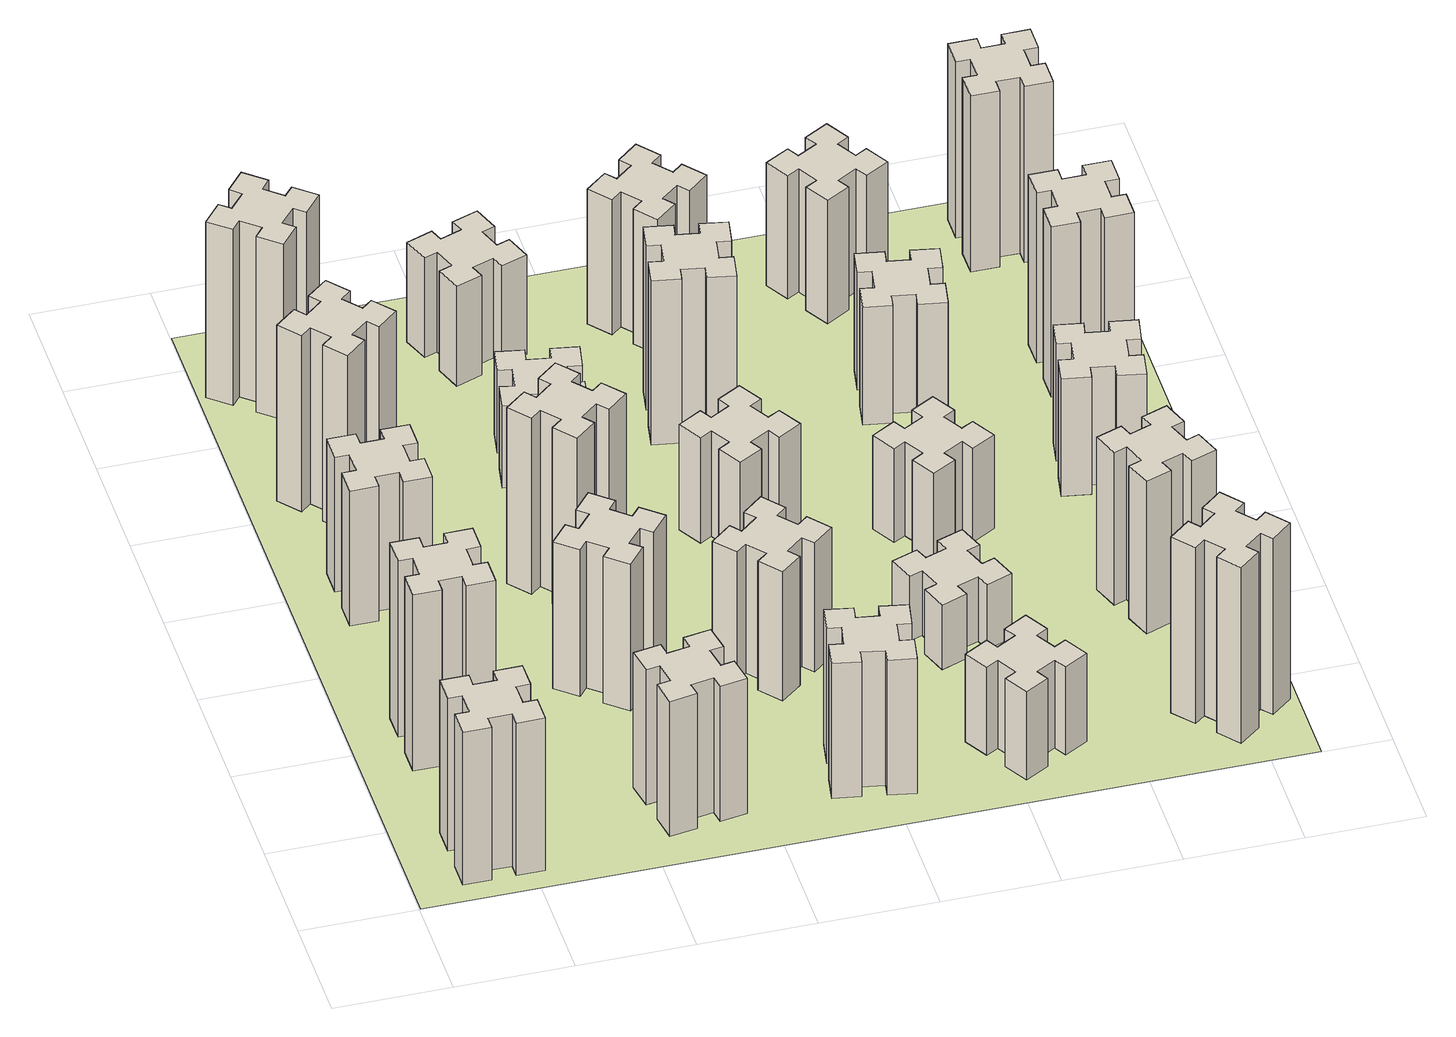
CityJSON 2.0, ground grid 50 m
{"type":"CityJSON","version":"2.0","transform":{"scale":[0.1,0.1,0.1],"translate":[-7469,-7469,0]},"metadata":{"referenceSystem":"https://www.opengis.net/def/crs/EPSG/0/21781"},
"CityObjects":{
"building1":{"type":"Building","attributes":{"class":"1000","function":"1000","usage":"1000","yearOfConstruction":2016,"roofType":"1000","measuredHeight":78,"storeysAboveGround":30,"storeysBelowGround":0},"geometry":[{"type":"Solid","lod":"1","boundaries":[[[[0,1,2,3,4,5,6,7,8,9,10,11,12,13,14,15,16,17,18,19]],[[17,16,20,21]],[[16,15,22,20]],[[15,14,23,22]],[[14,13,24,23]],[[13,12,25,24]],[[12,11,26,25]],[[11,10,27,26]],[[10,9,28,27]],[[9,8,29,28]],[[8,7,30,29]],[[7,6,31,30]],[[6,5,32,31]],[[5,4,33,32]],[[4,3,34,33]],[[3,2,35,34]],[[2,1,36,35]],[[1,0,37,36]],[[0,19,38,37]],[[19,18,39,38]],[[18,17,21,39]],[[24,25,26,27,28,29,30,31,32,33,34,35,36,37,38,39,21,20,22,23]]]]}]},
"building2":{"type":"Building","attributes":{"class":"1000","function":"1000","usage":"1000","yearOfConstruction":2016,"roofType":"1000","measuredHeight":90,"storeysAboveGround":30,"storeysBelowGround":0},"geometry":[{"type":"Solid","lod":"1","boundaries":[[[[40,41,42,43,44,45,46,47,48,49,50,51,52,53,54,55,56,57,58,59]],[[57,56,60,61]],[[56,55,62,60]],[[55,54,63,62]],[[54,53,64,63]],[[53,52,65,64]],[[52,51,66,65]],[[51,50,67,66]],[[50,49,68,67]],[[49,48,69,68]],[[48,47,70,69]],[[47,46,71,70]],[[46,45,72,71]],[[45,44,73,72]],[[44,43,74,73]],[[43,42,75,74]],[[42,41,76,75]],[[41,40,77,76]],[[40,59,78,77]],[[59,58,79,78]],[[58,57,61,79]],[[64,65,66,67,68,69,70,71,72,73,74,75,76,77,78,79,61,60,62,63]]]]}]},
"building3":{"type":"Building","attributes":{"class":"1000","function":"1000","usage":"1000","yearOfConstruction":2016,"roofType":"1000","measuredHeight":69,"storeysAboveGround":30,"storeysBelowGround":0},"geometry":[{"type":"Solid","lod":"1","boundaries":[[[[80,81,82,83,84,85,86,87,88,89,90,91,92,93,94,95,96,97,98,99]],[[97,96,100,101]],[[96,95,102,100]],[[95,94,103,102]],[[94,93,104,103]],[[93,92,105,104]],[[92,91,106,105]],[[91,90,107,106]],[[90,89,108,107]],[[89,88,109,108]],[[88,87,110,109]],[[87,86,111,110]],[[86,85,112,111]],[[85,84,113,112]],[[84,83,114,113]],[[83,82,115,114]],[[82,81,116,115]],[[81,80,117,116]],[[80,99,118,117]],[[99,98,119,118]],[[98,97,101,119]],[[104,105,106,107,108,109,110,111,112,113,114,115,116,117,118,119,101,100,102,103]]]]}]},
"building4":{"type":"Building","attributes":{"class":"1000","function":"1000","usage":"1000","yearOfConstruction":2016,"roofType":"1000","measuredHeight":90,"storeysAboveGround":30,"storeysBelowGround":0},"geometry":[{"type":"Solid","lod":"1","boundaries":[[[[120,121,122,123,124,125,126,127,128,129,130,131,132,133,134,135,136,137,138,139]],[[137,136,140,141]],[[136,135,142,140]],[[135,134,143,142]],[[134,133,144,143]],[[133,132,145,144]],[[132,131,146,145]],[[131,130,147,146]],[[130,129,148,147]],[[129,128,149,148]],[[128,127,150,149]],[[127,126,151,150]],[[126,125,152,151]],[[125,124,153,152]],[[124,123,154,153]],[[123,122,155,154]],[[122,121,156,155]],[[121,120,157,156]],[[120,139,158,157]],[[139,138,159,158]],[[138,137,141,159]],[[144,145,146,147,148,149,150,151,152,153,154,155,156,157,158,159,141,140,142,143]]]]}]},
"building5":{"type":"Building","attributes":{"class":"1000","function":"1000","usage":"1000","yearOfConstruction":2016,"roofType":"1000","measuredHeight":90,"storeysAboveGround":30,"storeysBelowGround":0},"geometry":[{"type":"Solid","lod":"1","boundaries":[[[[160,161,162,163,164,165,166,167,168,169,170,171,172,173,174,175,176,177,178,179]],[[177,176,180,181]],[[176,175,182,180]],[[175,174,183,182]],[[174,173,184,183]],[[173,172,185,184]],[[172,171,186,185]],[[171,170,187,186]],[[170,169,188,187]],[[169,168,189,188]],[[168,167,190,189]],[[167,166,191,190]],[[166,165,192,191]],[[165,164,193,192]],[[164,163,194,193]],[[163,162,195,194]],[[162,161,196,195]],[[161,160,197,196]],[[160,179,198,197]],[[179,178,199,198]],[[178,177,181,199]],[[184,185,186,187,188,189,190,191,192,193,194,195,196,197,198,199,181,180,182,183]]]]}]},
"building6":{"type":"Building","attributes":{"class":"1000","function":"1000","usage":"1000","yearOfConstruction":2016,"roofType":"1000","measuredHeight":69,"storeysAboveGround":30,"storeysBelowGround":0},"geometry":[{"type":"Solid","lod":"1","boundaries":[[[[200,201,202,203,204,205,206,207,208,209,210,211,212,213,214,215,216,217,218,219]],[[217,216,220,221]],[[216,215,222,220]],[[215,214,223,222]],[[214,213,224,223]],[[213,212,225,224]],[[212,211,226,225]],[[211,210,227,226]],[[210,209,228,227]],[[209,208,229,228]],[[208,207,230,229]],[[207,206,231,230]],[[206,205,232,231]],[[205,204,233,232]],[[204,203,234,233]],[[203,202,235,234]],[[202,201,236,235]],[[201,200,237,236]],[[200,219,238,237]],[[219,218,239,238]],[[218,217,221,239]],[[224,225,226,227,228,229,230,231,232,233,234,235,236,237,238,239,221,220,222,223]]]]}]},
"building7":{"type":"Building","attributes":{"class":"1000","function":"1000","usage":"1000","yearOfConstruction":2016,"roofType":"1000","measuredHeight":75,"storeysAboveGround":30,"storeysBelowGround":0},"geometry":[{"type":"Solid","lod":"1","boundaries":[[[[240,241,242,243,244,245,246,247,248,249,250,251,252,253,254,255,256,257,258,259]],[[257,256,260,261]],[[256,255,262,260]],[[255,254,263,262]],[[254,253,264,263]],[[253,252,265,264]],[[252,251,266,265]],[[251,250,267,266]],[[250,249,268,267]],[[249,248,269,268]],[[248,247,270,269]],[[247,246,271,270]],[[246,245,272,271]],[[245,244,273,272]],[[244,243,274,273]],[[243,242,275,274]],[[242,241,276,275]],[[241,240,277,276]],[[240,259,278,277]],[[259,258,279,278]],[[258,257,261,279]],[[264,265,266,267,268,269,270,271,272,273,274,275,276,277,278,279,261,260,262,263]]]]}]},
"building8":{"type":"Building","attributes":{"class":"1000","function":"1000","usage":"1000","yearOfConstruction":2016,"roofType":"1000","measuredHeight":90,"storeysAboveGround":30,"storeysBelowGround":0},"geometry":[{"type":"Solid","lod":"1","boundaries":[[[[280,281,282,283,284,285,286,287,288,289,290,291,292,293,294,295,296,297,298,299]],[[297,296,300,301]],[[296,295,302,300]],[[295,294,303,302]],[[294,293,304,303]],[[293,292,305,304]],[[292,291,306,305]],[[291,290,307,306]],[[290,289,308,307]],[[289,288,309,308]],[[288,287,310,309]],[[287,286,311,310]],[[286,285,312,311]],[[285,284,313,312]],[[284,283,314,313]],[[283,282,315,314]],[[282,281,316,315]],[[281,280,317,316]],[[280,299,318,317]],[[299,298,319,318]],[[298,297,301,319]],[[304,305,306,307,308,309,310,311,312,313,314,315,316,317,318,319,301,300,302,303]]]]}]},
"building9":{"type":"Building","attributes":{"class":"1000","function":"1000","usage":"1000","yearOfConstruction":2016,"roofType":"1000","measuredHeight":42,"storeysAboveGround":30,"storeysBelowGround":0},"geometry":[{"type":"Solid","lod":"1","boundaries":[[[[320,321,322,323,324,325,326,327,328,329,330,331,332,333,334,335,336,337,338,339]],[[337,336,340,341]],[[336,335,342,340]],[[335,334,343,342]],[[334,333,344,343]],[[333,332,345,344]],[[332,331,346,345]],[[331,330,347,346]],[[330,329,348,347]],[[329,328,349,348]],[[328,327,350,349]],[[327,326,351,350]],[[326,325,352,351]],[[325,324,353,352]],[[324,323,354,353]],[[323,322,355,354]],[[322,321,356,355]],[[321,320,357,356]],[[320,339,358,357]],[[339,338,359,358]],[[338,337,341,359]],[[344,345,346,347,348,349,350,351,352,353,354,355,356,357,358,359,341,340,342,343]]]]}]},
"building10":{"type":"Building","attributes":{"class":"1000","function":"1000","usage":"1000","yearOfConstruction":2016,"roofType":"1000","measuredHeight":69,"storeysAboveGround":30,"storeysBelowGround":0},"geometry":[{"type":"Solid","lod":"1","boundaries":[[[[360,361,362,363,364,365,366,367,368,369,370,371,372,373,374,375,376,377,378,379]],[[377,376,380,381]],[[376,375,382,380]],[[375,374,383,382]],[[374,373,384,383]],[[373,372,385,384]],[[372,371,386,385]],[[371,370,387,386]],[[370,369,388,387]],[[369,368,389,388]],[[368,367,390,389]],[[367,366,391,390]],[[366,365,392,391]],[[365,364,393,392]],[[364,363,394,393]],[[363,362,395,394]],[[362,361,396,395]],[[361,360,397,396]],[[360,379,398,397]],[[379,378,399,398]],[[378,377,381,399]],[[384,385,386,387,388,389,390,391,392,393,394,395,396,397,398,399,381,380,382,383]]]]}]},
"building11":{"type":"Building","attributes":{"class":"1000","function":"1000","usage":"1000","yearOfConstruction":2016,"roofType":"1000","measuredHeight":66,"storeysAboveGround":30,"storeysBelowGround":0},"geometry":[{"type":"Solid","lod":"1","boundaries":[[[[400,401,402,403,404,405,406,407,408,409,410,411,412,413,414,415,416,417,418,419]],[[417,416,420,421]],[[416,415,422,420]],[[415,414,423,422]],[[414,413,424,423]],[[413,412,425,424]],[[412,411,426,425]],[[411,410,427,426]],[[410,409,428,427]],[[409,408,429,428]],[[408,407,430,429]],[[407,406,431,430]],[[406,405,432,431]],[[405,404,433,432]],[[404,403,434,433]],[[403,402,435,434]],[[402,401,436,435]],[[401,400,437,436]],[[400,419,438,437]],[[419,418,439,438]],[[418,417,421,439]],[[424,425,426,427,428,429,430,431,432,433,434,435,436,437,438,439,421,420,422,423]]]]}]},
"building12":{"type":"Building","attributes":{"class":"1000","function":"1000","usage":"1000","yearOfConstruction":2016,"roofType":"1000","measuredHeight":51,"storeysAboveGround":30,"storeysBelowGround":0},"geometry":[{"type":"Solid","lod":"1","boundaries":[[[[440,441,442,443,444,445,446,447,448,449,450,451,452,453,454,455,456,457,458,459]],[[457,456,460,461]],[[456,455,462,460]],[[455,454,463,462]],[[454,453,464,463]],[[453,452,465,464]],[[452,451,466,465]],[[451,450,467,466]],[[450,449,468,467]],[[449,448,469,468]],[[448,447,470,469]],[[447,446,471,470]],[[446,445,472,471]],[[445,444,473,472]],[[444,443,474,473]],[[443,442,475,474]],[[442,441,476,475]],[[441,440,477,476]],[[440,459,478,477]],[[459,458,479,478]],[[458,457,461,479]],[[464,465,466,467,468,469,470,471,472,473,474,475,476,477,478,479,461,460,462,463]]]]}]},
"building13":{"type":"Building","attributes":{"class":"1000","function":"1000","usage":"1000","yearOfConstruction":2016,"roofType":"1000","measuredHeight":54,"storeysAboveGround":30,"storeysBelowGround":0},"geometry":[{"type":"Solid","lod":"1","boundaries":[[[[480,481,482,483,484,485,486,487,488,489,490,491,492,493,494,495,496,497,498,499]],[[497,496,500,501]],[[496,495,502,500]],[[495,494,503,502]],[[494,493,504,503]],[[493,492,505,504]],[[492,491,506,505]],[[491,490,507,506]],[[490,489,508,507]],[[489,488,509,508]],[[488,487,510,509]],[[487,486,511,510]],[[486,485,512,511]],[[485,484,513,512]],[[484,483,514,513]],[[483,482,515,514]],[[482,481,516,515]],[[481,480,517,516]],[[480,499,518,517]],[[499,498,519,518]],[[498,497,501,519]],[[504,505,506,507,508,509,510,511,512,513,514,515,516,517,518,519,501,500,502,503]]]]}]},
"building14":{"type":"Building","attributes":{"class":"1000","function":"1000","usage":"1000","yearOfConstruction":2016,"roofType":"1000","measuredHeight":84,"storeysAboveGround":30,"storeysBelowGround":0},"geometry":[{"type":"Solid","lod":"1","boundaries":[[[[520,521,522,523,524,525,526,527,528,529,530,531,532,533,534,535,536,537,538,539]],[[537,536,540,541]],[[536,535,542,540]],[[535,534,543,542]],[[534,533,544,543]],[[533,532,545,544]],[[532,531,546,545]],[[531,530,547,546]],[[530,529,548,547]],[[529,528,549,548]],[[528,527,550,549]],[[527,526,551,550]],[[526,525,552,551]],[[525,524,553,552]],[[524,523,554,553]],[[523,522,555,554]],[[522,521,556,555]],[[521,520,557,556]],[[520,539,558,557]],[[539,538,559,558]],[[538,537,541,559]],[[544,545,546,547,548,549,550,551,552,553,554,555,556,557,558,559,541,540,542,543]]]]}]},
"building15":{"type":"Building","attributes":{"class":"1000","function":"1000","usage":"1000","yearOfConstruction":2016,"roofType":"1000","measuredHeight":45,"storeysAboveGround":30,"storeysBelowGround":0},"geometry":[{"type":"Solid","lod":"1","boundaries":[[[[560,561,562,563,564,565,566,567,568,569,570,571,572,573,574,575,576,577,578,579]],[[577,576,580,581]],[[576,575,582,580]],[[575,574,583,582]],[[574,573,584,583]],[[573,572,585,584]],[[572,571,586,585]],[[571,570,587,586]],[[570,569,588,587]],[[569,568,589,588]],[[568,567,590,589]],[[567,566,591,590]],[[566,565,592,591]],[[565,564,593,592]],[[564,563,594,593]],[[563,562,595,594]],[[562,561,596,595]],[[561,560,597,596]],[[560,579,598,597]],[[579,578,599,598]],[[578,577,581,599]],[[584,585,586,587,588,589,590,591,592,593,594,595,596,597,598,599,581,580,582,583]]]]}]},
"building16":{"type":"Building","attributes":{"class":"1000","function":"1000","usage":"1000","yearOfConstruction":2016,"roofType":"1000","measuredHeight":33,"storeysAboveGround":30,"storeysBelowGround":0},"geometry":[{"type":"Solid","lod":"1","boundaries":[[[[600,601,602,603,604,605,606,607,608,609,610,611,612,613,614,615,616,617,618,619]],[[617,616,620,621]],[[616,615,622,620]],[[615,614,623,622]],[[614,613,624,623]],[[613,612,625,624]],[[612,611,626,625]],[[611,610,627,626]],[[610,609,628,627]],[[609,608,629,628]],[[608,607,630,629]],[[607,606,631,630]],[[606,605,632,631]],[[605,604,633,632]],[[604,603,634,633]],[[603,602,635,634]],[[602,601,636,635]],[[601,600,637,636]],[[600,619,638,637]],[[619,618,639,638]],[[618,617,621,639]],[[624,625,626,627,628,629,630,631,632,633,634,635,636,637,638,639,621,620,622,623]]]]}]},
"building17":{"type":"Building","attributes":{"class":"1000","function":"1000","usage":"1000","yearOfConstruction":2016,"roofType":"1000","measuredHeight":69,"storeysAboveGround":30,"storeysBelowGround":0},"geometry":[{"type":"Solid","lod":"1","boundaries":[[[[640,641,642,643,644,645,646,647,648,649,650,651,652,653,654,655,656,657,658,659]],[[657,656,660,661]],[[656,655,662,660]],[[655,654,663,662]],[[654,653,664,663]],[[653,652,665,664]],[[652,651,666,665]],[[651,650,667,666]],[[650,649,668,667]],[[649,648,669,668]],[[648,647,670,669]],[[647,646,671,670]],[[646,645,672,671]],[[645,644,673,672]],[[644,643,674,673]],[[643,642,675,674]],[[642,641,676,675]],[[641,640,677,676]],[[640,659,678,677]],[[659,658,679,678]],[[658,657,661,679]],[[664,665,666,667,668,669,670,671,672,673,674,675,676,677,678,679,661,660,662,663]]]]}]},
"building18":{"type":"Building","attributes":{"class":"1000","function":"1000","usage":"1000","yearOfConstruction":2016,"roofType":"1000","measuredHeight":48,"storeysAboveGround":30,"storeysBelowGround":0},"geometry":[{"type":"Solid","lod":"1","boundaries":[[[[680,681,682,683,684,685,686,687,688,689,690,691,692,693,694,695,696,697,698,699]],[[697,696,700,701]],[[696,695,702,700]],[[695,694,703,702]],[[694,693,704,703]],[[693,692,705,704]],[[692,691,706,705]],[[691,690,707,706]],[[690,689,708,707]],[[689,688,709,708]],[[688,687,710,709]],[[687,686,711,710]],[[686,685,712,711]],[[685,684,713,712]],[[684,683,714,713]],[[683,682,715,714]],[[682,681,716,715]],[[681,680,717,716]],[[680,699,718,717]],[[699,698,719,718]],[[698,697,701,719]],[[704,705,706,707,708,709,710,711,712,713,714,715,716,717,718,719,701,700,702,703]]]]}]},
"building19":{"type":"Building","attributes":{"class":"1000","function":"1000","usage":"1000","yearOfConstruction":2016,"roofType":"1000","measuredHeight":60,"storeysAboveGround":30,"storeysBelowGround":0},"geometry":[{"type":"Solid","lod":"1","boundaries":[[[[720,721,722,723,724,725,726,727,728,729,730,731,732,733,734,735,736,737,738,739]],[[737,736,740,741]],[[736,735,742,740]],[[735,734,743,742]],[[734,733,744,743]],[[733,732,745,744]],[[732,731,746,745]],[[731,730,747,746]],[[730,729,748,747]],[[729,728,749,748]],[[728,727,750,749]],[[727,726,751,750]],[[726,725,752,751]],[[725,724,753,752]],[[724,723,754,753]],[[723,722,755,754]],[[722,721,756,755]],[[721,720,757,756]],[[720,739,758,757]],[[739,738,759,758]],[[738,737,741,759]],[[744,745,746,747,748,749,750,751,752,753,754,755,756,757,758,759,741,740,742,743]]]]}]},
"building20":{"type":"Building","attributes":{"class":"1000","function":"1000","usage":"1000","yearOfConstruction":2016,"roofType":"1000","measuredHeight":90,"storeysAboveGround":30,"storeysBelowGround":0},"geometry":[{"type":"Solid","lod":"1","boundaries":[[[[760,761,762,763,764,765,766,767,768,769,770,771,772,773,774,775,776,777,778,779]],[[777,776,780,781]],[[776,775,782,780]],[[775,774,783,782]],[[774,773,784,783]],[[773,772,785,784]],[[772,771,786,785]],[[771,770,787,786]],[[770,769,788,787]],[[769,768,789,788]],[[768,767,790,789]],[[767,766,791,790]],[[766,765,792,791]],[[765,764,793,792]],[[764,763,794,793]],[[763,762,795,794]],[[762,761,796,795]],[[761,760,797,796]],[[760,779,798,797]],[[779,778,799,798]],[[778,777,781,799]],[[784,785,786,787,788,789,790,791,792,793,794,795,796,797,798,799,781,780,782,783]]]]}]},
"building21":{"type":"Building","attributes":{"class":"1000","function":"1000","usage":"1000","yearOfConstruction":2016,"roofType":"1000","measuredHeight":63,"storeysAboveGround":30,"storeysBelowGround":0},"geometry":[{"type":"Solid","lod":"1","boundaries":[[[[800,801,802,803,804,805,806,807,808,809,810,811,812,813,814,815,816,817,818,819]],[[817,816,820,821]],[[816,815,822,820]],[[815,814,823,822]],[[814,813,824,823]],[[813,812,825,824]],[[812,811,826,825]],[[811,810,827,826]],[[810,809,828,827]],[[809,808,829,828]],[[808,807,830,829]],[[807,806,831,830]],[[806,805,832,831]],[[805,804,833,832]],[[804,803,834,833]],[[803,802,835,834]],[[802,801,836,835]],[[801,800,837,836]],[[800,819,838,837]],[[819,818,839,838]],[[818,817,821,839]],[[824,825,826,827,828,829,830,831,832,833,834,835,836,837,838,839,821,820,822,823]]]]}]},
"building22":{"type":"Building","attributes":{"class":"1000","function":"1000","usage":"1000","yearOfConstruction":2016,"roofType":"1000","measuredHeight":78,"storeysAboveGround":30,"storeysBelowGround":0},"geometry":[{"type":"Solid","lod":"1","boundaries":[[[[840,841,842,843,844,845,846,847,848,849,850,851,852,853,854,855,856,857,858,859]],[[857,856,860,861]],[[856,855,862,860]],[[855,854,863,862]],[[854,853,864,863]],[[853,852,865,864]],[[852,851,866,865]],[[851,850,867,866]],[[850,849,868,867]],[[849,848,869,868]],[[848,847,870,869]],[[847,846,871,870]],[[846,845,872,871]],[[845,844,873,872]],[[844,843,874,873]],[[843,842,875,874]],[[842,841,876,875]],[[841,840,877,876]],[[840,859,878,877]],[[859,858,879,878]],[[858,857,861,879]],[[864,865,866,867,868,869,870,871,872,873,874,875,876,877,878,879,861,860,862,863]]]]}]},
"building23":{"type":"Building","attributes":{"class":"1000","function":"1000","usage":"1000","yearOfConstruction":2016,"roofType":"1000","measuredHeight":60,"storeysAboveGround":30,"storeysBelowGround":0},"geometry":[{"type":"Solid","lod":"1","boundaries":[[[[880,881,882,883,884,885,886,887,888,889,890,891,892,893,894,895,896,897,898,899]],[[897,896,900,901]],[[896,895,902,900]],[[895,894,903,902]],[[894,893,904,903]],[[893,892,905,904]],[[892,891,906,905]],[[891,890,907,906]],[[890,889,908,907]],[[889,888,909,908]],[[888,887,910,909]],[[887,886,911,910]],[[886,885,912,911]],[[885,884,913,912]],[[884,883,914,913]],[[883,882,915,914]],[[882,881,916,915]],[[881,880,917,916]],[[880,899,918,917]],[[899,898,919,918]],[[898,897,901,919]],[[904,905,906,907,908,909,910,911,912,913,914,915,916,917,918,919,901,900,902,903]]]]}]},
"building24":{"type":"Building","attributes":{"class":"1000","function":"1000","usage":"1000","yearOfConstruction":2016,"roofType":"1000","measuredHeight":87,"storeysAboveGround":30,"storeysBelowGround":0},"geometry":[{"type":"Solid","lod":"1","boundaries":[[[[920,921,922,923,924,925,926,927,928,929,930,931,932,933,934,935,936,937,938,939]],[[937,936,940,941]],[[936,935,942,940]],[[935,934,943,942]],[[934,933,944,943]],[[933,932,945,944]],[[932,931,946,945]],[[931,930,947,946]],[[930,929,948,947]],[[929,928,949,948]],[[928,927,950,949]],[[927,926,951,950]],[[926,925,952,951]],[[925,924,953,952]],[[924,923,954,953]],[[923,922,955,954]],[[922,921,956,955]],[[921,920,957,956]],[[920,939,958,957]],[[939,938,959,958]],[[938,937,941,959]],[[944,945,946,947,948,949,950,951,952,953,954,955,956,957,958,959,941,940,942,943]]]]}]},
"building25":{"type":"Building","attributes":{"class":"1000","function":"1000","usage":"1000","yearOfConstruction":2016,"roofType":"1000","measuredHeight":90,"storeysAboveGround":30,"storeysBelowGround":0},"geometry":[{"type":"Solid","lod":"1","boundaries":[[[[960,961,962,963,964,965,966,967,968,969,970,971,972,973,974,975,976,977,978,979]],[[977,976,980,981]],[[976,975,982,980]],[[975,974,983,982]],[[974,973,984,983]],[[973,972,985,984]],[[972,971,986,985]],[[971,970,987,986]],[[970,969,988,987]],[[969,968,989,988]],[[968,967,990,989]],[[967,966,991,990]],[[966,965,992,991]],[[965,964,993,992]],[[964,963,994,993]],[[963,962,995,994]],[[962,961,996,995]],[[961,960,997,996]],[[960,979,998,997]],[[979,978,999,998]],[[978,977,981,999]],[[984,985,986,987,988,989,990,991,992,993,994,995,996,997,998,999,981,980,982,983]]]]}]},
"landuse1":{"type":"LandUse","attributes":{"name":"plot1","function":"1010"},"geometry":[{"type":"MultiSurface","lod":"1","boundaries":[[[1000,1001,1002,1003]]]}]}
},
"vertices":[
[485,225,0],[485,325,0],[545,325,0],[545,445,0],[425,445,0],[425,385,0],[325,385,0],[325,445,0],[205,445,0],[205,325,0],[265,325,0],[265,225,0],[205,225,0],[205,105,0],[325,105,0],[325,165,0],[425,165,0],[425,105,0],[545,105,0],[545,225,0],[425,165,780],[425,105,780],[325,165,780],[325,105,780],[205,105,780],[205,225,780],[265,225,780],[265,325,780],[205,325,780],[205,445,780],[325,445,780],[325,385,780],[425,385,780],[425,445,780],[545,445,780],[545,325,780],[485,325,780],[485,225,780],[545,225,780],[545,105,780],
[265,1065,0],[265,965,0],[205,965,0],[205,845,0],[325,845,0],[325,905,0],[425,905,0],[425,845,0],[545,845,0],[545,965,0],[485,965,0],[485,1065,0],[545,1065,0],[545,1185,0],[425,1185,0],[425,1125,0],[325,1125,0],[325,1185,0],[205,1185,0],[205,1065,0],[325,1125,900],[325,1185,900],[425,1125,900],[425,1185,900],[545,1185,900],[545,1065,900],[485,1065,900],[485,965,900],[545,965,900],[545,845,900],[425,845,900],[425,905,900],[325,905,900],[325,845,900],[205,845,900],[205,965,900],[265,965,900],[265,1065,900],[205,1065,900],[205,1185,900],
[425,2065,0],[325,2065,0],[325,2125,0],[205,2125,0],[205,2005,0],[265,2005,0],[265,1905,0],[205,1905,0],[205,1785,0],[325,1785,0],[325,1845,0],[425,1845,0],[425,1785,0],[545,1785,0],[545,1905,0],[485,1905,0],[485,2005,0],[545,2005,0],[545,2125,0],[425,2125,0],[485,2005,690],[545,2005,690],[485,1905,690],[545,1905,690],[545,1785,690],[425,1785,690],[425,1845,690],[325,1845,690],[325,1785,690],[205,1785,690],[205,1905,690],[265,1905,690],[265,2005,690],[205,2005,690],[205,2125,690],[325,2125,690],[325,2065,690],[425,2065,690],[425,2125,690],[545,2125,690],
[492,2628,0],[427,2704,0],[473,2743,0],[396,2835,0],[304,2758,0],[343,2712,0],[266,2647,0],[228,2693,0],[136,2616,0],[213,2524,0],[259,2563,0],[323,2486,0],[277,2448,0],[354,2356,0],[446,2433,0],[408,2479,0],[484,2543,0],[523,2497,0],[615,2574,0],[538,2666,0],[484,2543,900],[523,2497,900],[408,2479,900],[446,2433,900],[354,2356,900],[277,2448,900],[323,2486,900],[259,2563,900],[213,2524,900],[136,2616,900],[228,2693,900],[266,2647,900],[343,2712,900],[304,2758,900],[396,2835,900],[473,2743,900],[427,2704,900],[492,2628,900],[538,2666,900],[615,2574,900],
[384,3387,0],[308,3452,0],[346,3498,0],[254,3575,0],[177,3483,0],[223,3444,0],[159,3368,0],[113,3406,0],[36,3314,0],[128,3237,0],[166,3283,0],[243,3219,0],[204,3173,0],[296,3096,0],[373,3188,0],[327,3226,0],[392,3303,0],[438,3264,0],[515,3356,0],[423,3433,0],[392,3303,900],[438,3264,900],[327,3226,900],[373,3188,900],[296,3096,900],[204,3173,900],[243,3219,900],[166,3283,900],[128,3237,900],[36,3314,900],[113,3406,900],[159,3368,900],[223,3444,900],[177,3483,900],[254,3575,900],[346,3498,900],[308,3452,900],[384,3387,900],[423,3433,900],[515,3356,900],
[1332,345,0],[1315,444,0],[1374,454,0],[1353,572,0],[1235,551,0],[1245,492,0],[1147,475,0],[1137,534,0],[1018,513,0],[1039,395,0],[1098,405,0],[1116,307,0],[1057,297,0],[1077,178,0],[1196,199,0],[1185,258,0],[1284,276,0],[1294,217,0],[1412,237,0],[1391,356,0],[1284,276,690],[1294,217,690],[1185,258,690],[1196,199,690],[1077,178,690],[1057,297,690],[1116,307,690],[1098,405,690],[1039,395,690],[1018,513,690],[1137,534,690],[1147,475,690],[1245,492,690],[1235,551,690],[1353,572,690],[1374,454,690],[1315,444,690],[1332,345,690],[1391,356,690],[1412,237,690],
[1224,1267,0],[1148,1332,0],[1186,1378,0],[1094,1455,0],[1017,1363,0],[1063,1324,0],[999,1248,0],[953,1286,0],[876,1194,0],[968,1117,0],[1006,1163,0],[1083,1099,0],[1044,1053,0],[1136,976,0],[1213,1068,0],[1167,1106,0],[1232,1183,0],[1278,1144,0],[1355,1236,0],[1263,1313,0],[1232,1183,750],[1278,1144,750],[1167,1106,750],[1213,1068,750],[1136,976,750],[1044,1053,750],[1083,1099,750],[1006,1163,750],[968,1117,750],[876,1194,750],[953,1286,750],[999,1248,750],[1063,1324,750],[1017,1363,750],[1094,1455,750],[1186,1378,750],[1148,1332,750],[1224,1267,750],[1263,1313,750],[1355,1236,750],
[1083,1972,0],[1006,1907,0],[968,1953,0],[876,1876,0],[953,1784,0],[999,1823,0],[1063,1746,0],[1017,1708,0],[1094,1616,0],[1186,1693,0],[1148,1739,0],[1224,1803,0],[1263,1757,0],[1355,1834,0],[1278,1926,0],[1232,1888,0],[1167,1964,0],[1213,2003,0],[1136,2095,0],[1044,2018,0],[1167,1964,900],[1213,2003,900],[1232,1888,900],[1278,1926,900],[1355,1834,900],[1263,1757,900],[1224,1803,900],[1148,1739,900],[1186,1693,900],[1094,1616,900],[1017,1708,900],[1063,1746,900],[999,1823,900],[953,1784,900],[876,1876,900],[968,1953,900],[1006,1907,900],[1083,1972,900],[1044,2018,900],[1136,2095,900],
[1315,2527,0],[1332,2625,0],[1391,2615,0],[1412,2733,0],[1294,2754,0],[1284,2695,0],[1185,2712,0],[1196,2771,0],[1077,2792,0],[1057,2674,0],[1116,2664,0],[1098,2565,0],[1039,2576,0],[1018,2457,0],[1137,2437,0],[1147,2496,0],[1245,2478,0],[1235,2419,0],[1353,2398,0],[1374,2517,0],[1245,2478,420],[1235,2419,420],[1147,2496,420],[1137,2437,420],[1018,2457,420],[1039,2576,420],[1098,2565,420],[1116,2664,420],[1057,2674,420],[1077,2792,420],[1196,2771,420],[1185,2712,420],[1284,2695,420],[1294,2754,420],[1412,2733,420],[1391,2615,420],[1332,2625,420],[1315,2527,420],[1374,2517,420],[1353,2398,420],
[2055,307,0],[2072,405,0],[2131,395,0],[2152,513,0],[2034,534,0],[2024,475,0],[1925,492,0],[1936,551,0],[1817,572,0],[1797,454,0],[1856,444,0],[1838,345,0],[1779,356,0],[1758,237,0],[1877,217,0],[1887,276,0],[1985,258,0],[1975,199,0],[2093,178,0],[2114,297,0],[1985,258,690],[1975,199,690],[1887,276,690],[1877,217,690],[1758,237,690],[1779,356,690],[1838,345,690],[1856,444,690],[1797,454,690],[1817,572,690],[1936,551,690],[1925,492,690],[2024,475,690],[2034,534,690],[2152,513,690],[2131,395,690],[2072,405,690],[2055,307,690],[2114,297,690],[2093,178,690],
[1788,999,0],[1864,1063,0],[1903,1017,0],[1995,1094,0],[1918,1186,0],[1872,1148,0],[1807,1224,0],[1853,1263,0],[1776,1355,0],[1684,1278,0],[1723,1232,0],[1646,1167,0],[1608,1213,0],[1516,1136,0],[1593,1044,0],[1639,1083,0],[1703,1006,0],[1657,968,0],[1734,876,0],[1826,953,0],[1703,1006,660],[1657,968,660],[1639,1083,660],[1593,1044,660],[1516,1136,660],[1608,1213,660],[1646,1167,660],[1723,1232,660],[1684,1278,660],[1776,1355,660],[1853,1263,660],[1807,1224,660],[1872,1148,660],[1918,1186,660],[1995,1094,660],[1903,1017,660],[1864,1063,660],[1788,999,660],[1826,953,660],[1734,876,660],
[1125,3456,0],[1031,3422,0],[1010,3478,0],[897,3437,0],[939,3324,0],[995,3345,0],[1029,3251,0],[973,3230,0],[1014,3117,0],[1127,3159,0],[1106,3215,0],[1200,3249,0],[1220,3193,0],[1333,3234,0],[1292,3347,0],[1236,3326,0],[1202,3420,0],[1258,3440,0],[1217,3553,0],[1104,3512,0],[1202,3420,510],[1258,3440,510],[1236,3326,510],[1292,3347,510],[1333,3234,510],[1220,3193,510],[1200,3249,510],[1106,3215,510],[1127,3159,510],[1014,3117,510],[973,3230,510],[1029,3251,510],[995,3345,510],[939,3324,510],[897,3437,510],[1010,3478,510],[1031,3422,510],[1125,3456,510],[1104,3512,510],[1217,3553,510],
[1844,2076,0],[1757,2026,0],[1727,2078,0],[1623,2018,0],[1683,1914,0],[1735,1944,0],[1785,1857,0],[1733,1827,0],[1793,1723,0],[1897,1783,0],[1867,1835,0],[1954,1885,0],[1984,1833,0],[2088,1893,0],[2028,1997,0],[1976,1967,0],[1926,2054,0],[1978,2084,0],[1918,2188,0],[1814,2128,0],[1926,2054,540],[1978,2084,540],[1976,1967,540],[2028,1997,540],[2088,1893,540],[1984,1833,540],[1954,1885,540],[1867,1835,540],[1897,1783,540],[1793,1723,540],[1733,1827,540],[1785,1857,540],[1735,1944,540],[1683,1914,540],[1623,2018,540],[1727,2078,540],[1757,2026,540],[1844,2076,540],[1814,2128,540],[1918,2188,540],
[1756,2764,0],[1738,2665,0],[1679,2676,0],[1658,2557,0],[1777,2537,0],[1787,2596,0],[1885,2578,0],[1875,2519,0],[1993,2498,0],[2014,2617,0],[1955,2627,0],[1972,2725,0],[2031,2715,0],[2052,2833,0],[1934,2854,0],[1924,2795,0],[1825,2812,0],[1836,2871,0],[1717,2892,0],[1697,2774,0],[1825,2812,840],[1836,2871,840],[1924,2795,840],[1934,2854,840],[2052,2833,840],[2031,2715,840],[1972,2725,840],[1955,2627,840],[2014,2617,840],[1993,2498,840],[1875,2519,840],[1885,2578,840],[1787,2596,840],[1777,2537,840],[1658,2557,840],[1679,2676,840],[1738,2665,840],[1756,2764,840],[1697,2774,840],[1717,2892,840],
[2475,364,0],[2525,277,0],[2473,247,0],[2533,143,0],[2637,203,0],[2607,255,0],[2694,305,0],[2724,253,0],[2828,313,0],[2768,417,0],[2716,387,0],[2666,474,0],[2718,504,0],[2658,608,0],[2554,548,0],[2584,496,0],[2497,446,0],[2467,498,0],[2363,438,0],[2423,334,0],[2497,446,450],[2467,498,450],[2584,496,450],[2554,548,450],[2658,608,450],[2718,504,450],[2666,474,450],[2716,387,450],[2768,417,450],[2828,313,450],[2724,253,450],[2694,305,450],[2607,255,450],[2637,203,450],[2533,143,450],[2473,247,450],[2525,277,450],[2475,364,450],[2423,334,450],[2363,438,450],
[2616,1106,0],[2582,1200,0],[2638,1220,0],[2597,1333,0],[2484,1292,0],[2505,1236,0],[2411,1202,0],[2390,1258,0],[2277,1217,0],[2319,1104,0],[2375,1125,0],[2409,1031,0],[2353,1010,0],[2394,897,0],[2507,939,0],[2486,995,0],[2580,1029,0],[2600,973,0],[2713,1014,0],[2672,1127,0],[2580,1029,330],[2600,973,330],[2486,995,330],[2507,939,330],[2394,897,330],[2353,1010,330],[2409,1031,330],[2375,1125,330],[2319,1104,330],[2277,1217,330],[2390,1258,330],[2411,1202,330],[2505,1236,330],[2484,1292,330],[2597,1333,330],[2638,1220,330],[2582,1200,330],[2616,1106,330],[2672,1127,330],[2713,1014,330],
[1888,3219,0],[1964,3283,0],[2003,3237,0],[2095,3314,0],[2018,3406,0],[1972,3368,0],[1907,3444,0],[1953,3483,0],[1876,3575,0],[1784,3498,0],[1823,3452,0],[1746,3387,0],[1708,3433,0],[1616,3356,0],[1693,3264,0],[1739,3303,0],[1803,3226,0],[1757,3188,0],[1834,3096,0],[1926,3173,0],[1803,3226,690],[1757,3188,690],[1739,3303,690],[1693,3264,690],[1616,3356,690],[1708,3433,690],[1746,3387,690],[1823,3452,690],[1784,3498,690],[1876,3575,690],[1953,3483,690],[1907,3444,690],[1972,3368,690],[2018,3406,690],[2095,3314,690],[2003,3237,690],[1964,3283,690],[1888,3219,690],[1926,3173,690],[1834,3096,690],
[2475,1744,0],[2525,1657,0],[2473,1627,0],[2533,1523,0],[2637,1583,0],[2607,1635,0],[2694,1685,0],[2724,1633,0],[2828,1693,0],[2768,1797,0],[2716,1767,0],[2666,1854,0],[2718,1884,0],[2658,1988,0],[2554,1928,0],[2584,1876,0],[2497,1826,0],[2467,1878,0],[2363,1818,0],[2423,1714,0],[2497,1826,480],[2467,1878,480],[2584,1876,480],[2554,1928,480],[2658,1988,480],[2718,1884,480],[2666,1854,480],[2716,1767,480],[2768,1797,480],[2828,1693,480],[2724,1633,480],[2694,1685,480],[2607,1635,480],[2637,1583,480],[2533,1523,480],[2473,1627,480],[2525,1657,480],[2475,1744,480],[2423,1714,480],[2363,1818,480],
[2596,2664,0],[2578,2565,0],[2519,2576,0],[2498,2457,0],[2617,2437,0],[2627,2496,0],[2725,2478,0],[2715,2419,0],[2833,2398,0],[2854,2517,0],[2795,2527,0],[2812,2625,0],[2871,2615,0],[2892,2733,0],[2774,2754,0],[2764,2695,0],[2665,2712,0],[2676,2771,0],[2557,2792,0],[2537,2674,0],[2665,2712,600],[2676,2771,600],[2764,2695,600],[2774,2754,600],[2892,2733,600],[2871,2615,600],[2812,2625,600],[2795,2527,600],[2854,2517,600],[2833,2398,600],[2715,2419,600],[2725,2478,600],[2627,2496,600],[2617,2437,600],[2498,2457,600],[2519,2576,600],[2578,2565,600],[2596,2664,600],[2537,2674,600],[2557,2792,600],
[3468,259,0],[3544,323,0],[3583,277,0],[3675,354,0],[3598,446,0],[3552,408,0],[3487,484,0],[3533,523,0],[3456,615,0],[3364,538,0],[3403,492,0],[3326,427,0],[3288,473,0],[3196,396,0],[3273,304,0],[3319,343,0],[3383,266,0],[3337,228,0],[3414,136,0],[3506,213,0],[3383,266,900],[3337,228,900],[3319,343,900],[3273,304,900],[3196,396,900],[3288,473,900],[3326,427,900],[3403,492,900],[3364,538,900],[3456,615,900],[3533,523,900],[3487,484,900],[3552,408,900],[3598,446,900],[3675,354,900],[3583,277,900],[3544,323,900],[3468,259,900],[3506,213,900],[3414,136,900],
[2716,3347,0],[2666,3434,0],[2718,3464,0],[2658,3568,0],[2554,3508,0],[2584,3456,0],[2497,3406,0],[2467,3458,0],[2363,3398,0],[2423,3294,0],[2475,3324,0],[2525,3237,0],[2473,3207,0],[2533,3103,0],[2637,3163,0],[2607,3215,0],[2694,3265,0],[2724,3213,0],[2828,3273,0],[2768,3377,0],[2694,3265,630],[2724,3213,630],[2607,3215,630],[2637,3163,630],[2533,3103,630],[2473,3207,630],[2525,3237,630],[2475,3324,630],[2423,3294,630],[2363,3398,630],[2467,3458,630],[2497,3406,630],[2584,3456,630],[2554,3508,630],[2658,3568,630],[2718,3464,630],[2666,3434,630],[2716,3347,630],[2768,3377,630],[2828,3273,630],
[3215,1125,0],[3249,1031,0],[3193,1010,0],[3234,897,0],[3347,939,0],[3326,995,0],[3420,1029,0],[3440,973,0],[3553,1014,0],[3512,1127,0],[3456,1106,0],[3422,1200,0],[3478,1220,0],[3437,1333,0],[3324,1292,0],[3345,1236,0],[3251,1202,0],[3230,1258,0],[3117,1217,0],[3159,1104,0],[3251,1202,780],[3230,1258,780],[3345,1236,780],[3324,1292,780],[3437,1333,780],[3478,1220,780],[3422,1200,780],[3456,1106,780],[3512,1127,780],[3553,1014,780],[3440,973,780],[3420,1029,780],[3326,995,780],[3347,939,780],[3234,897,780],[3193,1010,780],[3249,1031,780],[3215,1125,780],[3159,1104,780],[3117,1217,780],
[3267,1856,0],[3365,1838,0],[3355,1779,0],[3473,1758,0],[3494,1877,0],[3435,1887,0],[3452,1985,0],[3511,1975,0],[3532,2093,0],[3414,2114,0],[3404,2055,0],[3305,2072,0],[3316,2131,0],[3197,2152,0],[3177,2034,0],[3236,2024,0],[3218,1925,0],[3159,1936,0],[3138,1817,0],[3257,1797,0],[3218,1925,600],[3159,1936,600],[3236,2024,600],[3177,2034,600],[3197,2152,600],[3316,2131,600],[3305,2072,600],[3404,2055,600],[3414,2114,600],[3532,2093,600],[3511,1975,600],[3452,1985,600],[3435,1887,600],[3494,1877,600],[3473,1758,600],[3355,1779,600],[3365,1838,600],[3267,1856,600],[3257,1797,600],[3138,1817,600],
[3485,2705,0],[3385,2705,0],[3385,2765,0],[3265,2765,0],[3265,2645,0],[3325,2645,0],[3325,2545,0],[3265,2545,0],[3265,2425,0],[3385,2425,0],[3385,2485,0],[3485,2485,0],[3485,2425,0],[3605,2425,0],[3605,2545,0],[3545,2545,0],[3545,2645,0],[3605,2645,0],[3605,2765,0],[3485,2765,0],[3545,2645,870],[3605,2645,870],[3545,2545,870],[3605,2545,870],[3605,2425,870],[3485,2425,870],[3485,2485,870],[3385,2485,870],[3385,2425,870],[3265,2425,870],[3265,2545,870],[3325,2545,870],[3325,2645,870],[3265,2645,870],[3265,2765,870],[3385,2765,870],[3385,2705,870],[3485,2705,870],[3485,2765,870],[3605,2765,870],
[3285,3325,0],[3385,3325,0],[3385,3265,0],[3505,3265,0],[3505,3385,0],[3445,3385,0],[3445,3485,0],[3505,3485,0],[3505,3605,0],[3385,3605,0],[3385,3545,0],[3285,3545,0],[3285,3605,0],[3165,3605,0],[3165,3485,0],[3225,3485,0],[3225,3385,0],[3165,3385,0],[3165,3265,0],[3285,3265,0],[3225,3385,900],[3165,3385,900],[3225,3485,900],[3165,3485,900],[3165,3605,900],[3285,3605,900],[3285,3545,900],[3385,3545,900],[3385,3605,900],[3505,3605,900],[3505,3485,900],[3445,3485,900],[3445,3385,900],[3505,3385,900],[3505,3265,900],[3385,3265,900],[3385,3325,900],[3285,3325,900],[3285,3265,900],[3165,3265,900],
[5,3705,0],[3705,3705,0],[3705,5,0],[5,5,0]
]}
